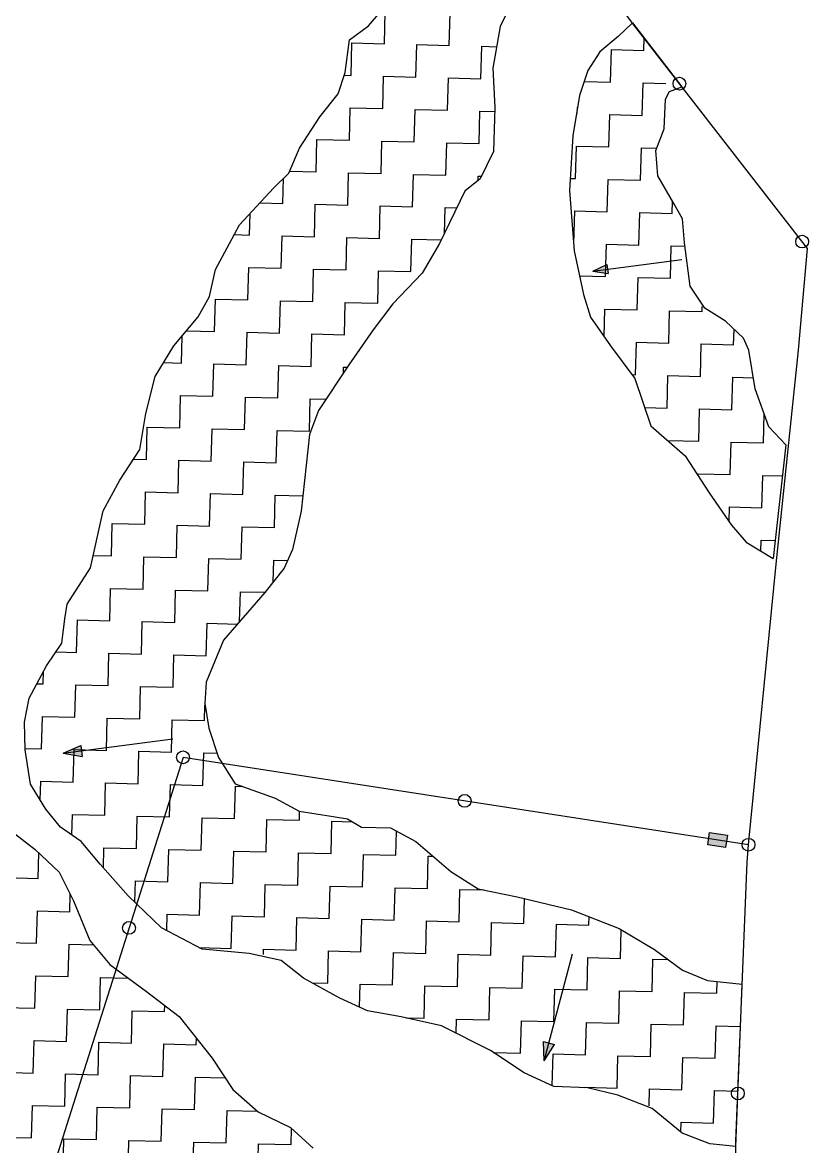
# Model space of a CAD drawing. Header units: metres. Extents: x 295068 to 298038, y 2018465 to 2021372.
# Drawn here: x 297680.4 to 297984.9, y 2019675.7 to 2020111.3 of the extents above; entities that cross this region are included whole.
import ezdxf

# ---------------------------------------------------------------- set-up
doc = ezdxf.new("R2010")
doc.units = ezdxf.units.M
doc.header["$MEASUREMENT"] = 0
for name, color, linetype in [('POLY_HATCH', 12, 'Continuous'), ('POLY_PARCEL', 6, 'Continuous'), ('V_BOUND_LINE', 7, 'Continuous')]:
    doc.layers.add(name, color=color, linetype=linetype)

msp = doc.modelspace()

# ---------------------------------------------------------------- hatches: boundary and pattern name
h = msp.add_hatch(color=256)
h.paths.add_polyline_path([(297907.07, 2020015.72), (297906.84, 2020017.48), (297901.33, 2020014.97)])
h.paths.add_polyline_path([(297901.33, 2020014.97), (297907.3, 2020013.97), (297907.07, 2020015.72)])
h = msp.add_hatch(color=256)
h.paths.add_polyline_path([(297703.26, 2019828.99), (297702.97, 2019831.15), (297696.2, 2019828.07)])
h.paths.add_polyline_path([(297696.2, 2019828.07), (297703.54, 2019826.84), (297703.26, 2019828.99)])
msp.add_hatch(color=256).paths.add_polyline_path([(297952.84, 2019791.61), (297953.51, 2019796.4), (297946.58, 2019797.36), (297945.91, 2019792.57)])
h = msp.add_hatch(color=256)
h.paths.add_polyline_path([(297884.37, 2019715.78), (297882.27, 2019716.33), (297882.56, 2019708.9)])
h.paths.add_polyline_path([(297882.56, 2019708.9), (297886.48, 2019715.22), (297884.37, 2019715.78)])

# ---------------------------------------------------------------- linework, layer by layer
for points in [[(297901.33, 2020014.97), (297935.88, 2020019.51)], [(297901.33, 2020014.97), (297906.84, 2020017.48)], [(297906.84, 2020017.48), (297907.3, 2020013.97)], [(297901.33, 2020014.97), (297907.3, 2020013.97)], [(297696.2, 2019828.07), (297738.69, 2019833.65)], [(297696.2, 2019828.07), (297702.97, 2019831.15)], [(297702.97, 2019831.15), (297703.54, 2019826.84)], [(297696.2, 2019828.07), (297703.54, 2019826.84)], [(297882.56, 2019708.9), (297893.48, 2019750.34)], [(297882.27, 2019716.33), (297886.48, 2019715.22)], [(297882.56, 2019708.9), (297882.27, 2019716.33)], [(297882.56, 2019708.9), (297886.48, 2019715.22)]]:
    msp.add_lwpolyline(points)
msp.add_lwpolyline([(297946.58, 2019797.36), (297953.51, 2019796.4), (297952.84, 2019791.61), (297945.91, 2019792.57)], close=True)
for centre in [(297934.93, 2020087.62), (297982.46, 2020026.4), (297742.61, 2019826.51), (297851.72, 2019809.64), (297961.7, 2019792.63), (297721.67, 2019760.42), (297957.57, 2019696.25)]:
    msp.add_circle(centre, 2.48)
at = {"layer": 'POLY_HATCH'}
for p, q in [((297870.53, 2020120.17), (297865.47, 2020109.8)), ((297814.5, 2020109.99), (297818.31, 2020114.5)), ((297807.17, 2020104.65), (297814.5, 2020109.99)), ((297865.47, 2020109.8), (297862.66, 2020093.66)), ((297916.7, 2020111.15), (297911.22, 2020105.94)), ((297916.7, 2020111.15), (297935.86, 2020086.43)), ((297805.37, 2020091.99), (297807.17, 2020104.65)), ((297911.22, 2020105.94), (297904.08, 2020099.94)), ((297904.08, 2020099.94), (297899.44, 2020092.76)), ((297802.71, 2020083.61), (297805.37, 2020091.99)), ((297862.66, 2020093.66), (297863.37, 2020078.43)), ((297899.44, 2020092.76), (297896.17, 2020083)), ((297795.65, 2020074.77), (297802.71, 2020083.61)), ((297896.17, 2020083), (297893.65, 2020067.41)), ((297929.48, 2020081.63), (297931.14, 2020084.6)), ((297931.14, 2020084.6), (297935.86, 2020086.43)), ((297863.37, 2020078.43), (297862.93, 2020061.31)), ((297929.02, 2020070.06), (297929.48, 2020081.63)), ((297787.78, 2020062.63), (297795.65, 2020074.77)), ((297925.79, 2020061.73), (297929.02, 2020070.06)), ((297893.65, 2020067.41), (297892.31, 2020046.18)), ((297783.66, 2020052.98), (297787.78, 2020062.63)), ((297862.93, 2020061.31), (297857.68, 2020050.76)), ((297926.51, 2020051.92), (297925.79, 2020061.73)), ((297777.61, 2020047.06), (297783.66, 2020052.98)), ((297857.68, 2020050.76), (297851.84, 2020045.94)), ((297932.74, 2020041.13), (297926.51, 2020051.92)), ((297764.51, 2020032.84), (297777.61, 2020047.06)), ((297851.84, 2020045.94), (297842.04, 2020025.6)), ((297892.31, 2020046.18), (297894.09, 2020022.82)), ((297936.08, 2020035.18), (297932.74, 2020041.13)), ((297936.95, 2020025.95), (297936.08, 2020035.18)), ((297760.6, 2020025.6), (297764.51, 2020032.84)), ((297755.18, 2020015.61), (297760.6, 2020025.6)), ((297842.04, 2020025.6), (297835.29, 2020014.17)), ((297894.09, 2020022.82), (297897.8, 2020005.93)), ((297939.09, 2020009.13), (297936.95, 2020025.95)), ((297752.88, 2020005.17), (297755.18, 2020015.61)), ((297835.29, 2020014.17), (297823.92, 2020002.31)), ((297944.75, 2020000.57), (297939.09, 2020009.13)), ((297748.43, 2019997.18), (297752.88, 2020005.17)), ((297897.8, 2020005.93), (297900.44, 2019997.14)), ((297823.92, 2020002.31), (297816.29, 2019992.19)), ((297952.72, 2019995.61), (297944.75, 2020000.57)), ((297739.11, 2019986), (297748.43, 2019997.18)), ((297900.44, 2019997.14), (297908.25, 2019985.99)), ((297816.29, 2019992.19), (297806.85, 2019978.68)), ((297959.7, 2019988.92), (297952.72, 2019995.61)), ((297961.8, 2019984.27), (297959.7, 2019988.92)), ((297731.77, 2019974.08), (297739.11, 2019986)), ((297908.25, 2019985.99), (297917.65, 2019973.28)), ((297964.29, 2019969.36), (297961.8, 2019984.27)), ((297806.85, 2019978.68), (297795.14, 2019960.93)), ((297728.27, 2019959.81), (297731.77, 2019974.08)), ((297917.65, 2019973.28), (297923.85, 2019955.03)), ((297969.63, 2019954.63), (297964.29, 2019969.36)), ((297795.14, 2019960.93), (297791.59, 2019951.63)), ((297725.88, 2019945.87), (297728.27, 2019959.81)), ((297923.85, 2019955.03), (297937.21, 2019943.42)), ((297976.16, 2019947.66), (297969.63, 2019954.63)), ((297791.59, 2019951.63), (297790.36, 2019939.69)), ((297718.19, 2019933.91), (297725.88, 2019945.87)), ((297937.21, 2019943.42), (297946.39, 2019928.99)), ((297976.16, 2019947.66), (297971.25, 2019903.55)), ((297790.36, 2019939.69), (297788.41, 2019921.92)), ((297711.62, 2019922.11), (297718.19, 2019933.91)), ((297946.39, 2019928.99), (297955.13, 2019916.55)), ((297708.87, 2019909.31), (297711.62, 2019922.11)), ((297788.41, 2019921.92), (297785.08, 2019907.09)), ((297955.13, 2019916.55), (297960.83, 2019909.89)), ((297706.78, 2019899.97), (297708.87, 2019909.31)), ((297960.83, 2019909.89), (297971.25, 2019903.55)), ((297785.08, 2019907.09), (297781.76, 2019899.81)), ((297697.75, 2019885.84), (297706.78, 2019899.97)), ((297781.76, 2019899.81), (297774.32, 2019890.42)), ((297774.32, 2019890.42), (297758.28, 2019871.93)), ((297696.87, 2019880.16), (297697.75, 2019885.84)), ((297695.71, 2019870.79), (297696.87, 2019880.16)), ((297689.72, 2019861.98), (297695.71, 2019870.79)), ((297758.28, 2019871.93), (297751.6, 2019855.71)), ((297682.95, 2019849.45), (297689.72, 2019861.98)), ((297751.6, 2019855.71), (297751.01, 2019847.44)), ((297681.23, 2019840.1), (297682.95, 2019849.45)), ((297751.01, 2019847.44), (297752.61, 2019837.82)), ((297681.51, 2019829.41), (297681.23, 2019840.1)), ((297752.61, 2019837.82), (297756.42, 2019826.49)), ((297683.56, 2019816.1), (297681.51, 2019829.41)), ((297756.42, 2019826.49), (297762.79, 2019816.2)), ((297689.45, 2019806.44), (297683.56, 2019816.1)), ((297762.79, 2019816.2), (297778.32, 2019810.64)), ((297778.32, 2019810.64), (297787.6, 2019805.61)), ((297695.17, 2019799.48), (297689.45, 2019806.44)), ((297787.6, 2019805.61), (297800.82, 2019803.61)), ((297673.29, 2019800.08), (297685.34, 2019790.82)), ((297800.82, 2019803.61), (297806.33, 2019802.73)), ((297806.33, 2019802.73), (297811.78, 2019799.46)), ((297703.14, 2019793.93), (297695.17, 2019799.48)), ((297811.78, 2019799.46), (297823.02, 2019799.17)), ((297823.02, 2019799.17), (297832.79, 2019793.89)), ((297710.47, 2019785.08), (297703.14, 2019793.93)), ((297832.79, 2019793.89), (297846.32, 2019782.31)), ((297685.34, 2019790.82), (297694.69, 2019782.06)), ((297721.41, 2019772.83), (297710.47, 2019785.08)), ((297846.32, 2019782.31), (297857.02, 2019775.58)), ((297694.69, 2019782.06), (297700.23, 2019770.89)), ((297857.02, 2019775.58), (297872.06, 2019772.43)), ((297700.23, 2019770.89), (297706.5, 2019755.55)), ((297734.26, 2019760.44), (297721.41, 2019772.83)), ((297872.06, 2019772.43), (297893.14, 2019767.47)), ((297893.14, 2019767.47), (297911.58, 2019760.18)), ((297750.09, 2019752.11), (297734.26, 2019760.44)), ((297911.58, 2019760.18), (297925.3, 2019752)), ((297706.5, 2019755.55), (297714.22, 2019746.27)), ((297768.3, 2019750.54), (297750.09, 2019752.11)), ((297925.3, 2019752), (297936.16, 2019743.98)), ((297780.59, 2019747.83), (297768.3, 2019750.54)), ((297789.26, 2019740.97), (297780.59, 2019747.83)), ((297714.22, 2019746.27), (297728.52, 2019735.71)), ((297936.16, 2019743.98), (297945.83, 2019740.05)), ((297803.39, 2019733.18), (297789.26, 2019740.97)), ((297945.83, 2019740.05), (297959.25, 2019738.59)), ((297728.52, 2019735.71), (297741.18, 2019726.03)), ((297956.82, 2019675.75), (297959.25, 2019738.59)), ((297814.14, 2019728.3), (297803.39, 2019733.18)), ((297741.18, 2019726.03), (297753.88, 2019709.9)), ((297827.17, 2019725.94), (297814.14, 2019728.3)), ((297842.76, 2019722.4), (297827.17, 2019725.94)), ((297861.69, 2019712.89), (297842.76, 2019722.4)), ((297874.8, 2019704.2), (297861.69, 2019712.89)), ((297753.88, 2019709.9), (297761.9, 2019697.84)), ((297886.28, 2019698.93), (297874.8, 2019704.2)), ((297761.9, 2019697.84), (297771.74, 2019689.16)), ((297899.36, 2019698.41), (297886.28, 2019698.93)), ((297911.09, 2019695.53), (297899.36, 2019698.41)), ((297924.42, 2019690.4), (297911.09, 2019695.53)), ((297771.74, 2019689.16), (297784.28, 2019683.01)), ((297935.97, 2019680.89), (297924.42, 2019690.4)), ((297784.28, 2019683.01), (297793.03, 2019675.09)), ((297946.75, 2019676.74), (297935.97, 2019680.89)), ((297956.82, 2019675.75), (297946.75, 2019676.74))]:
    msp.add_line(p, q, dxfattribs=at)
at = {"layer": 'POLY_HATCH', "linetype": 'Continuous'}
for p, q in [((297820.62, 2020103.05), (297820.95, 2020115.62)), ((297845.75, 2020102.41), (297846.08, 2020114.97)), ((297921.15, 2020100.46), (297921.28, 2020105.25)), ((297807.73, 2020090.81), (297808.05, 2020103.38)), ((297808.05, 2020103.38), (297820.62, 2020103.05)), ((297832.86, 2020090.16), (297833.19, 2020102.73)), ((297833.19, 2020102.73), (297845.75, 2020102.41)), ((297858, 2020089.51), (297858.32, 2020102.08)), ((297858.32, 2020102.08), (297864.1, 2020101.93)), ((297908.26, 2020088.22), (297908.59, 2020100.79)), ((297908.59, 2020100.79), (297921.15, 2020100.46)), ((297805.21, 2020090.88), (297807.73, 2020090.81)), ((297819.97, 2020077.92), (297820.3, 2020090.49)), ((297820.3, 2020090.49), (297832.86, 2020090.16)), ((297845.11, 2020077.27), (297845.43, 2020089.84)), ((297845.43, 2020089.84), (297858, 2020089.51)), ((297898.01, 2020088.48), (297908.26, 2020088.22)), ((297920.51, 2020075.33), (297920.83, 2020087.89)), ((297920.83, 2020087.89), (297929.72, 2020087.67)), ((297895.37, 2020075.98), (297895.44, 2020078.45)), ((297807.08, 2020065.68), (297807.41, 2020078.24)), ((297807.41, 2020078.24), (297819.97, 2020077.92)), ((297832.22, 2020065.03), (297832.54, 2020077.6)), ((297832.54, 2020077.6), (297845.11, 2020077.27)), ((297857.35, 2020064.38), (297857.67, 2020076.95)), ((297857.67, 2020076.95), (297863.33, 2020076.8)), ((297895.04, 2020075.98), (297895.37, 2020075.98)), ((297907.62, 2020063.08), (297907.94, 2020075.65)), ((297907.94, 2020075.65), (297920.51, 2020075.33)), ((297794.19, 2020053.44), (297794.52, 2020066)), ((297794.52, 2020066), (297807.08, 2020065.68)), ((297819.32, 2020052.79), (297819.65, 2020065.35)), ((297819.65, 2020065.35), (297832.22, 2020065.03)), ((297844.46, 2020052.14), (297844.78, 2020064.71)), ((297844.78, 2020064.71), (297857.35, 2020064.38)), ((297894.72, 2020050.84), (297895.05, 2020063.41)), ((297895.05, 2020063.41), (297907.62, 2020063.08)), ((297919.86, 2020050.19), (297920.18, 2020062.76)), ((297920.18, 2020062.76), (297926.13, 2020062.61)), ((297783.97, 2020053.7), (297794.19, 2020053.44)), ((297806.43, 2020040.54), (297806.76, 2020053.11)), ((297806.76, 2020053.11), (297819.32, 2020052.79)), ((297831.57, 2020039.9), (297831.89, 2020052.46)), ((297831.89, 2020052.46), (297844.46, 2020052.14)), ((297781.3, 2020041.19), (297781.55, 2020050.92)), ((297856.98, 2020050.19), (297857.02, 2020051.81)), ((297857.02, 2020051.81), (297858.19, 2020051.78)), ((297892.61, 2020050.9), (297894.72, 2020050.84)), ((297906.97, 2020037.95), (297907.29, 2020050.52)), ((297907.29, 2020050.52), (297919.86, 2020050.19)), ((297772.42, 2020041.42), (297781.3, 2020041.19)), ((297793.54, 2020028.3), (297793.87, 2020040.87)), ((297793.87, 2020040.87), (297806.43, 2020040.54)), ((297818.68, 2020027.65), (297819, 2020040.22)), ((297819, 2020040.22), (297831.57, 2020039.9)), ((297843.87, 2020029.4), (297844.13, 2020039.57)), ((297844.13, 2020039.57), (297848.71, 2020039.45)), ((297932.1, 2020037.3), (297932.22, 2020042.03)), ((297768.41, 2020028.95), (297768.63, 2020037.31)), ((297894.08, 2020025.71), (297894.4, 2020038.28)), ((297894.4, 2020038.28), (297906.97, 2020037.95)), ((297919.21, 2020025.06), (297919.53, 2020037.63)), ((297919.53, 2020037.63), (297932.1, 2020037.3)), ((297762.49, 2020029.1), (297768.41, 2020028.95)), ((297780.65, 2020016.06), (297780.98, 2020028.63)), ((297780.98, 2020028.63), (297793.54, 2020028.3)), ((297805.79, 2020015.41), (297806.11, 2020027.98)), ((297806.11, 2020027.98), (297818.68, 2020027.65)), ((297830.92, 2020014.76), (297831.24, 2020027.33)), ((297831.24, 2020027.33), (297842.73, 2020027.03)), ((297893.87, 2020025.71), (297894.08, 2020025.71)), ((297906.32, 2020012.82), (297906.64, 2020025.38)), ((297906.64, 2020025.38), (297919.21, 2020025.06)), ((297931.45, 2020012.17), (297931.78, 2020024.74)), ((297931.78, 2020024.74), (297937.13, 2020024.6)), ((297767.76, 2020003.82), (297768.09, 2020016.38)), ((297768.09, 2020016.38), (297780.65, 2020016.06)), ((297792.89, 2020003.17), (297793.22, 2020015.74)), ((297793.22, 2020015.74), (297805.79, 2020015.41)), ((297818.03, 2020002.52), (297818.35, 2020015.09)), ((297818.35, 2020015.09), (297830.92, 2020014.76)), ((297896.23, 2020013.08), (297906.32, 2020012.82)), ((297918.56, 2019999.93), (297918.89, 2020012.49)), ((297918.89, 2020012.49), (297931.45, 2020012.17)), ((297754.87, 2019991.57), (297755.19, 2020004.14)), ((297755.19, 2020004.14), (297767.76, 2020003.82)), ((297780, 2019990.93), (297780.33, 2020003.49)), ((297780.33, 2020003.49), (297792.89, 2020003.17)), ((297805.14, 2019990.28), (297805.46, 2020002.84)), ((297805.46, 2020002.84), (297818.03, 2020002.52)), ((297905.72, 2019989.6), (297906, 2020000.25)), ((297906, 2020000.25), (297918.56, 2019999.93)), ((297943.7, 2019999.28), (297943.74, 2020001.2)), ((297930.8, 2019987.04), (297931.13, 2019999.6)), ((297931.13, 2019999.6), (297943.7, 2019999.28)), ((297743.99, 2019991.85), (297754.87, 2019991.57)), ((297955.94, 2019986.39), (297956.09, 2019992.37)), ((297741.98, 2019979.33), (297742.25, 2019989.76)), ((297767.11, 2019978.68), (297767.44, 2019991.25)), ((297767.44, 2019991.25), (297780, 2019990.93)), ((297792.25, 2019978.03), (297792.57, 2019990.6)), ((297792.57, 2019990.6), (297805.14, 2019990.28)), ((297917.91, 2019974.79), (297918.24, 2019987.36)), ((297918.24, 2019987.36), (297930.8, 2019987.04)), ((297943.05, 2019974.15), (297943.37, 2019986.71)), ((297943.37, 2019986.71), (297955.94, 2019986.39)), ((297735.11, 2019979.51), (297741.98, 2019979.33)), ((297754.22, 2019966.44), (297754.55, 2019979.01)), ((297754.55, 2019979.01), (297767.11, 2019978.68)), ((297779.36, 2019965.79), (297779.68, 2019978.36)), ((297779.68, 2019978.36), (297792.25, 2019978.03)), ((297804.76, 2019975.51), (297804.81, 2019977.71)), ((297804.81, 2019977.71), (297806.19, 2019977.68)), ((297916.5, 2019974.83), (297917.91, 2019974.79)), ((297930.16, 2019961.9), (297930.48, 2019974.47)), ((297930.48, 2019974.47), (297943.05, 2019974.15)), ((297955.29, 2019961.25), (297955.61, 2019973.82)), ((297955.61, 2019973.82), (297963.58, 2019973.62)), ((297741.33, 2019954.2), (297741.66, 2019966.76)), ((297741.66, 2019966.76), (297754.22, 2019966.44)), ((297766.47, 2019953.55), (297766.79, 2019966.12)), ((297766.79, 2019966.12), (297779.36, 2019965.79)), ((297791.6, 2019952.9), (297791.92, 2019965.47)), ((297791.92, 2019965.47), (297798.03, 2019965.31)), ((297921.44, 2019962.13), (297930.16, 2019961.9)), ((297942.4, 2019949.01), (297942.72, 2019961.58)), ((297942.72, 2019961.58), (297955.29, 2019961.25)), ((297967.53, 2019948.36), (297967.82, 2019959.61)), ((297728.44, 2019941.96), (297728.76, 2019954.52)), ((297728.76, 2019954.52), (297741.33, 2019954.2)), ((297753.57, 2019941.31), (297753.9, 2019953.87)), ((297753.9, 2019953.87), (297766.47, 2019953.55)), ((297778.71, 2019940.66), (297779.03, 2019953.23)), ((297779.03, 2019953.23), (297791.6, 2019952.9)), ((297930.42, 2019949.32), (297942.4, 2019949.01)), ((297954.64, 2019936.12), (297954.97, 2019948.69)), ((297954.97, 2019948.69), (297967.53, 2019948.36)), ((297723.44, 2019942.08), (297728.44, 2019941.96)), ((297740.68, 2019929.06), (297741.01, 2019941.63)), ((297741.01, 2019941.63), (297753.57, 2019941.31)), ((297765.82, 2019928.42), (297766.14, 2019940.98)), ((297766.14, 2019940.98), (297778.71, 2019940.66)), ((297942.06, 2019935.8), (297942.07, 2019936.45)), ((297942.07, 2019936.45), (297954.64, 2019936.12)), ((297966.88, 2019923.23), (297967.21, 2019935.8)), ((297967.21, 2019935.8), (297974.82, 2019935.6)), ((297727.79, 2019916.82), (297728.12, 2019929.39)), ((297728.12, 2019929.39), (297740.68, 2019929.06)), ((297752.93, 2019916.17), (297753.25, 2019928.74)), ((297753.25, 2019928.74), (297765.82, 2019928.42)), ((297778.06, 2019915.53), (297778.38, 2019928.09)), ((297778.38, 2019928.09), (297789.06, 2019927.82)), ((297954.17, 2019917.91), (297954.32, 2019923.55)), ((297954.32, 2019923.55), (297966.88, 2019923.23)), ((297714.9, 2019904.58), (297715.23, 2019917.15)), ((297715.23, 2019917.15), (297727.79, 2019916.82)), ((297740.04, 2019903.93), (297740.36, 2019916.5)), ((297740.36, 2019916.5), (297752.93, 2019916.17)), ((297765.17, 2019903.28), (297765.49, 2019915.85)), ((297765.49, 2019915.85), (297778.06, 2019915.53)), ((297966.45, 2019906.47), (297966.56, 2019910.66)), ((297966.56, 2019910.66), (297972.03, 2019910.52)), ((297707.89, 2019904.76), (297714.9, 2019904.58)), ((297727.14, 2019891.69), (297727.47, 2019904.26)), ((297727.47, 2019904.26), (297740.04, 2019903.93)), ((297752.28, 2019891.04), (297752.6, 2019903.61)), ((297752.6, 2019903.61), (297765.17, 2019903.28)), ((297777.52, 2019894.45), (297777.74, 2019902.96)), ((297777.74, 2019902.96), (297783.13, 2019902.82)), ((297701.91, 2019892.34), (297702.01, 2019892.34)), ((297702.01, 2019892.34), (297702.02, 2019892.51)), ((297714.25, 2019879.45), (297714.58, 2019892.01)), ((297714.58, 2019892.01), (297727.14, 2019891.69)), ((297739.39, 2019878.8), (297739.71, 2019891.36)), ((297739.71, 2019891.36), (297752.28, 2019891.04)), ((297764.55, 2019879.15), (297764.84, 2019890.72)), ((297764.84, 2019890.72), (297774.36, 2019890.47)), ((297701.36, 2019867.2), (297701.69, 2019879.77)), ((297701.69, 2019879.77), (297714.25, 2019879.45)), ((297726.5, 2019866.56), (297726.82, 2019879.12)), ((297726.82, 2019879.12), (297739.39, 2019878.8)), ((297751.63, 2019865.91), (297751.95, 2019878.47)), ((297751.95, 2019878.47), (297763.7, 2019878.17)), ((297693.41, 2019867.41), (297701.36, 2019867.2)), ((297713.61, 2019854.31), (297713.93, 2019866.88)), ((297713.93, 2019866.88), (297726.5, 2019866.56)), ((297738.74, 2019853.66), (297739.06, 2019866.23)), ((297739.06, 2019866.23), (297751.63, 2019865.91)), ((297688.47, 2019854.96), (297688.6, 2019859.9)), ((297685.96, 2019855.03), (297688.47, 2019854.96)), ((297700.71, 2019842.07), (297701.04, 2019854.64)), ((297701.04, 2019854.64), (297713.61, 2019854.31)), ((297725.85, 2019841.42), (297726.17, 2019853.99)), ((297726.17, 2019853.99), (297738.74, 2019853.66)), ((297750.98, 2019840.77), (297751.13, 2019846.71)), ((297687.82, 2019829.83), (297688.15, 2019842.39)), ((297688.15, 2019842.39), (297700.71, 2019842.07)), ((297712.96, 2019829.18), (297713.28, 2019841.75)), ((297713.28, 2019841.75), (297725.85, 2019841.42)), ((297738.09, 2019828.53), (297738.41, 2019841.1)), ((297738.41, 2019841.1), (297750.98, 2019840.77)), ((297681.49, 2019829.99), (297687.82, 2019829.83)), ((297700.07, 2019816.94), (297700.39, 2019829.5)), ((297700.39, 2019829.5), (297712.96, 2019829.18)), ((297725.2, 2019816.29), (297725.52, 2019828.85)), ((297725.52, 2019828.85), (297738.09, 2019828.53)), ((297750.33, 2019815.64), (297750.66, 2019828.21)), ((297750.66, 2019828.21), (297755.43, 2019828.08)), ((297687.31, 2019809.95), (297687.5, 2019817.26)), ((297687.5, 2019817.26), (297700.07, 2019816.94)), ((297712.31, 2019804.05), (297712.63, 2019816.61)), ((297712.63, 2019816.61), (297725.2, 2019816.29)), ((297737.44, 2019803.4), (297737.77, 2019815.96)), ((297737.77, 2019815.96), (297750.33, 2019815.64)), ((297762.58, 2019802.75), (297762.9, 2019815.32)), ((297762.9, 2019815.32), (297765.44, 2019815.25)), ((297699.54, 2019796.44), (297699.74, 2019804.37)), ((297699.74, 2019804.37), (297712.31, 2019804.05)), ((297787.71, 2019802.1), (297787.8, 2019805.58)), ((297724.55, 2019791.15), (297724.88, 2019803.72)), ((297724.88, 2019803.72), (297737.44, 2019803.4)), ((297749.69, 2019790.51), (297750.01, 2019803.07)), ((297750.01, 2019803.07), (297762.58, 2019802.75)), ((297774.82, 2019789.86), (297775.14, 2019802.43)), ((297775.14, 2019802.43), (297787.71, 2019802.1)), ((297799.95, 2019789.21), (297800.28, 2019801.78)), ((297800.28, 2019801.78), (297808.27, 2019801.57)), ((297825.09, 2019788.56), (297825.33, 2019797.93)), ((297711.78, 2019783.62), (297711.98, 2019791.48)), ((297711.98, 2019791.48), (297724.55, 2019791.15)), ((297686.53, 2019779.56), (297686.78, 2019789.47)), ((297736.79, 2019778.26), (297737.12, 2019790.83)), ((297737.12, 2019790.83), (297749.69, 2019790.51)), ((297761.93, 2019777.62), (297762.25, 2019790.18)), ((297762.25, 2019790.18), (297774.82, 2019789.86)), ((297787.06, 2019776.97), (297787.39, 2019789.53)), ((297787.39, 2019789.53), (297799.95, 2019789.21)), ((297812.19, 2019776.32), (297812.52, 2019788.89)), ((297812.52, 2019788.89), (297825.09, 2019788.56)), ((297837.33, 2019775.67), (297837.65, 2019788.24)), ((297837.65, 2019788.24), (297839.44, 2019788.19)), ((297673.96, 2019779.88), (297686.53, 2019779.56)), ((297724.01, 2019770.32), (297724.23, 2019778.59)), ((297724.23, 2019778.59), (297736.79, 2019778.26)), ((297749.04, 2019765.37), (297749.36, 2019777.94)), ((297749.36, 2019777.94), (297761.93, 2019777.62)), ((297698.77, 2019766.67), (297698.95, 2019773.48)), ((297774.17, 2019764.72), (297774.49, 2019777.29)), ((297774.49, 2019777.29), (297787.06, 2019776.97)), ((297799.3, 2019764.08), (297799.63, 2019776.64)), ((297799.63, 2019776.64), (297812.19, 2019776.32)), ((297824.44, 2019763.43), (297824.76, 2019776)), ((297824.76, 2019776), (297837.33, 2019775.67)), ((297849.57, 2019762.78), (297849.89, 2019775.35)), ((297849.89, 2019775.35), (297859.31, 2019775.1)), ((297874.7, 2019762.13), (297874.95, 2019771.75)), ((297685.88, 2019754.43), (297686.2, 2019766.99)), ((297686.2, 2019766.99), (297698.77, 2019766.67)), ((297736.31, 2019759.36), (297736.47, 2019765.7)), ((297736.47, 2019765.7), (297749.04, 2019765.37)), ((297761.28, 2019752.48), (297761.6, 2019765.05)), ((297761.6, 2019765.05), (297774.17, 2019764.72)), ((297899.84, 2019761.48), (297899.92, 2019764.79)), ((297786.41, 2019751.83), (297786.74, 2019764.4)), ((297786.74, 2019764.4), (297799.3, 2019764.08)), ((297811.55, 2019751.19), (297811.87, 2019763.75)), ((297811.87, 2019763.75), (297824.44, 2019763.43)), ((297836.68, 2019750.54), (297837, 2019763.1)), ((297837, 2019763.1), (297849.57, 2019762.78)), ((297861.81, 2019749.89), (297862.14, 2019762.46)), ((297862.14, 2019762.46), (297874.7, 2019762.13)), ((297886.95, 2019749.24), (297887.27, 2019761.81)), ((297887.27, 2019761.81), (297899.84, 2019761.48)), ((297912.08, 2019748.59), (297912.37, 2019759.71)), ((297673.31, 2019754.75), (297685.88, 2019754.43)), ((297698.12, 2019741.54), (297698.45, 2019754.1)), ((297698.45, 2019754.1), (297707.91, 2019753.86)), ((297748.77, 2019752.8), (297761.28, 2019752.48)), ((297773.79, 2019750.06), (297773.85, 2019752.16)), ((297773.85, 2019752.16), (297786.41, 2019751.83)), ((297798.66, 2019738.94), (297798.98, 2019751.51)), ((297798.98, 2019751.51), (297811.55, 2019751.19)), ((297823.79, 2019738.3), (297824.11, 2019750.86)), ((297824.11, 2019750.86), (297836.68, 2019750.54)), ((297848.92, 2019737.65), (297849.25, 2019750.21)), ((297849.25, 2019750.21), (297861.81, 2019749.89)), ((297874.06, 2019737), (297874.38, 2019749.57)), ((297874.38, 2019749.57), (297886.95, 2019749.24)), ((297899.19, 2019736.35), (297899.51, 2019748.92)), ((297899.51, 2019748.92), (297912.08, 2019748.59)), ((297924.32, 2019735.7), (297924.65, 2019748.27)), ((297924.65, 2019748.27), (297930.56, 2019748.12)), ((297685.23, 2019729.29), (297685.56, 2019741.86)), ((297685.56, 2019741.86), (297698.12, 2019741.54)), ((297710.36, 2019728.65), (297710.69, 2019741.21)), ((297710.69, 2019741.21), (297721.45, 2019740.93)), ((297792.66, 2019739.1), (297798.66, 2019738.94)), ((297949.46, 2019735.05), (297949.57, 2019739.64)), ((297810.99, 2019729.73), (297811.22, 2019738.62)), ((297811.22, 2019738.62), (297823.79, 2019738.3)), ((297836.03, 2019725.4), (297836.36, 2019737.97)), ((297836.36, 2019737.97), (297848.92, 2019737.65)), ((297861.16, 2019724.76), (297861.49, 2019737.32)), ((297861.49, 2019737.32), (297874.06, 2019737)), ((297886.3, 2019724.11), (297886.62, 2019736.67)), ((297886.62, 2019736.67), (297899.19, 2019736.35)), ((297911.43, 2019723.46), (297911.76, 2019736.03)), ((297911.76, 2019736.03), (297924.32, 2019735.7)), ((297936.57, 2019722.81), (297936.89, 2019735.38)), ((297936.89, 2019735.38), (297949.46, 2019735.05)), ((297735.5, 2019728), (297735.56, 2019730.33)), ((297672.66, 2019729.62), (297685.23, 2019729.29)), ((297697.47, 2019716.4), (297697.8, 2019728.97)), ((297697.8, 2019728.97), (297710.36, 2019728.65)), ((297722.61, 2019715.75), (297722.93, 2019728.32)), ((297722.93, 2019728.32), (297735.5, 2019728)), ((297829.12, 2019725.58), (297836.03, 2019725.4)), ((297848.46, 2019719.54), (297848.6, 2019725.08)), ((297848.6, 2019725.08), (297861.16, 2019724.76)), ((297873.41, 2019711.87), (297873.73, 2019724.43)), ((297873.73, 2019724.43), (297886.3, 2019724.11)), ((297898.54, 2019711.22), (297898.87, 2019723.78)), ((297898.87, 2019723.78), (297911.43, 2019723.46)), ((297923.67, 2019710.57), (297924, 2019723.14)), ((297924, 2019723.14), (297936.57, 2019722.81)), ((297948.81, 2019709.92), (297949.13, 2019722.49)), ((297949.13, 2019722.49), (297958.62, 2019722.24)), ((297747.74, 2019715.11), (297747.81, 2019717.61)), ((297684.58, 2019704.16), (297684.91, 2019716.73)), ((297684.91, 2019716.73), (297697.47, 2019716.4)), ((297709.72, 2019703.51), (297710.04, 2019716.08)), ((297710.04, 2019716.08), (297722.61, 2019715.75)), ((297734.85, 2019702.86), (297735.17, 2019715.43)), ((297735.17, 2019715.43), (297747.74, 2019715.11)), ((297862.82, 2019712.14), (297873.41, 2019711.87)), ((297885.66, 2019699.22), (297885.97, 2019711.54)), ((297885.97, 2019711.54), (297898.54, 2019711.22)), ((297910.78, 2019698.33), (297911.11, 2019710.89)), ((297911.11, 2019710.89), (297923.67, 2019710.57)), ((297935.92, 2019697.68), (297936.24, 2019710.24)), ((297936.24, 2019710.24), (297948.81, 2019709.92)), ((297672.02, 2019704.48), (297684.58, 2019704.16)), ((297696.83, 2019691.27), (297697.15, 2019703.84)), ((297697.15, 2019703.84), (297709.72, 2019703.51)), ((297721.96, 2019690.62), (297722.28, 2019703.19)), ((297722.28, 2019703.19), (297734.85, 2019702.86)), ((297747.09, 2019689.97), (297747.42, 2019702.54)), ((297747.42, 2019702.54), (297758.97, 2019702.24)), ((297898.21, 2019698.46), (297898.22, 2019698.65)), ((297898.22, 2019698.65), (297910.78, 2019698.33)), ((297923.18, 2019691.41), (297923.35, 2019698)), ((297923.35, 2019698), (297935.92, 2019697.68)), ((297948.16, 2019684.79), (297948.48, 2019697.35)), ((297948.48, 2019697.35), (297957.64, 2019697.12)), ((297683.93, 2019679.03), (297684.26, 2019691.59)), ((297684.26, 2019691.59), (297696.83, 2019691.27)), ((297709.07, 2019678.38), (297709.39, 2019690.95)), ((297709.39, 2019690.95), (297721.96, 2019690.62)), ((297734.2, 2019677.73), (297734.53, 2019690.3)), ((297734.53, 2019690.3), (297747.09, 2019689.97)), ((297759.33, 2019677.08), (297759.66, 2019689.65)), ((297759.66, 2019689.65), (297771.53, 2019689.34)), ((297784.47, 2019676.43), (297784.63, 2019682.69)), ((297935.49, 2019681.28), (297935.59, 2019685.11)), ((297935.59, 2019685.11), (297948.16, 2019684.79)), ((297671.37, 2019679.35), (297683.93, 2019679.03)), ((297696.18, 2019666.14), (297696.5, 2019678.7)), ((297696.5, 2019678.7), (297709.07, 2019678.38)), ((297721.31, 2019665.49), (297721.63, 2019678.05)), ((297721.63, 2019678.05), (297734.2, 2019677.73)), ((297746.44, 2019664.84), (297746.77, 2019677.41)), ((297746.77, 2019677.41), (297759.33, 2019677.08)), ((297771.58, 2019664.19), (297771.9, 2019676.76)), ((297771.9, 2019676.76), (297784.47, 2019676.43))]:
    msp.add_line(p, q, dxfattribs=at)
at = {"layer": 'POLY_PARCEL'}
for p, q in [((297742.61, 2019826.51), (297614.71, 2019422.86)), ((297961.7, 2019792.63), (297742.61, 2019826.51))]:
    msp.add_line(p, q, dxfattribs=at)
at = {"layer": 'V_BOUND_LINE', "ltscale": 10}
for p, q in [((297918.02, 2020109.4), (297888.01, 2020149.27)), ((297984.52, 2020023.76), (297918.02, 2020109.4)), ((297981.12, 2019984.32), (297984.52, 2020023.76)), ((297972.4, 2019901.4), (297981.12, 2019984.32)), ((297961.7, 2019792.63), (297972.4, 2019901.4)), ((297961.12, 2019785.88), (297961.7, 2019792.63)), ((297956.84, 2019677.8), (297961.12, 2019785.88)), ((297955.77, 2019587.1), (297956.84, 2019677.8))]:
    msp.add_line(p, q, dxfattribs=at)

doc.saveas('drawing.dxf')
